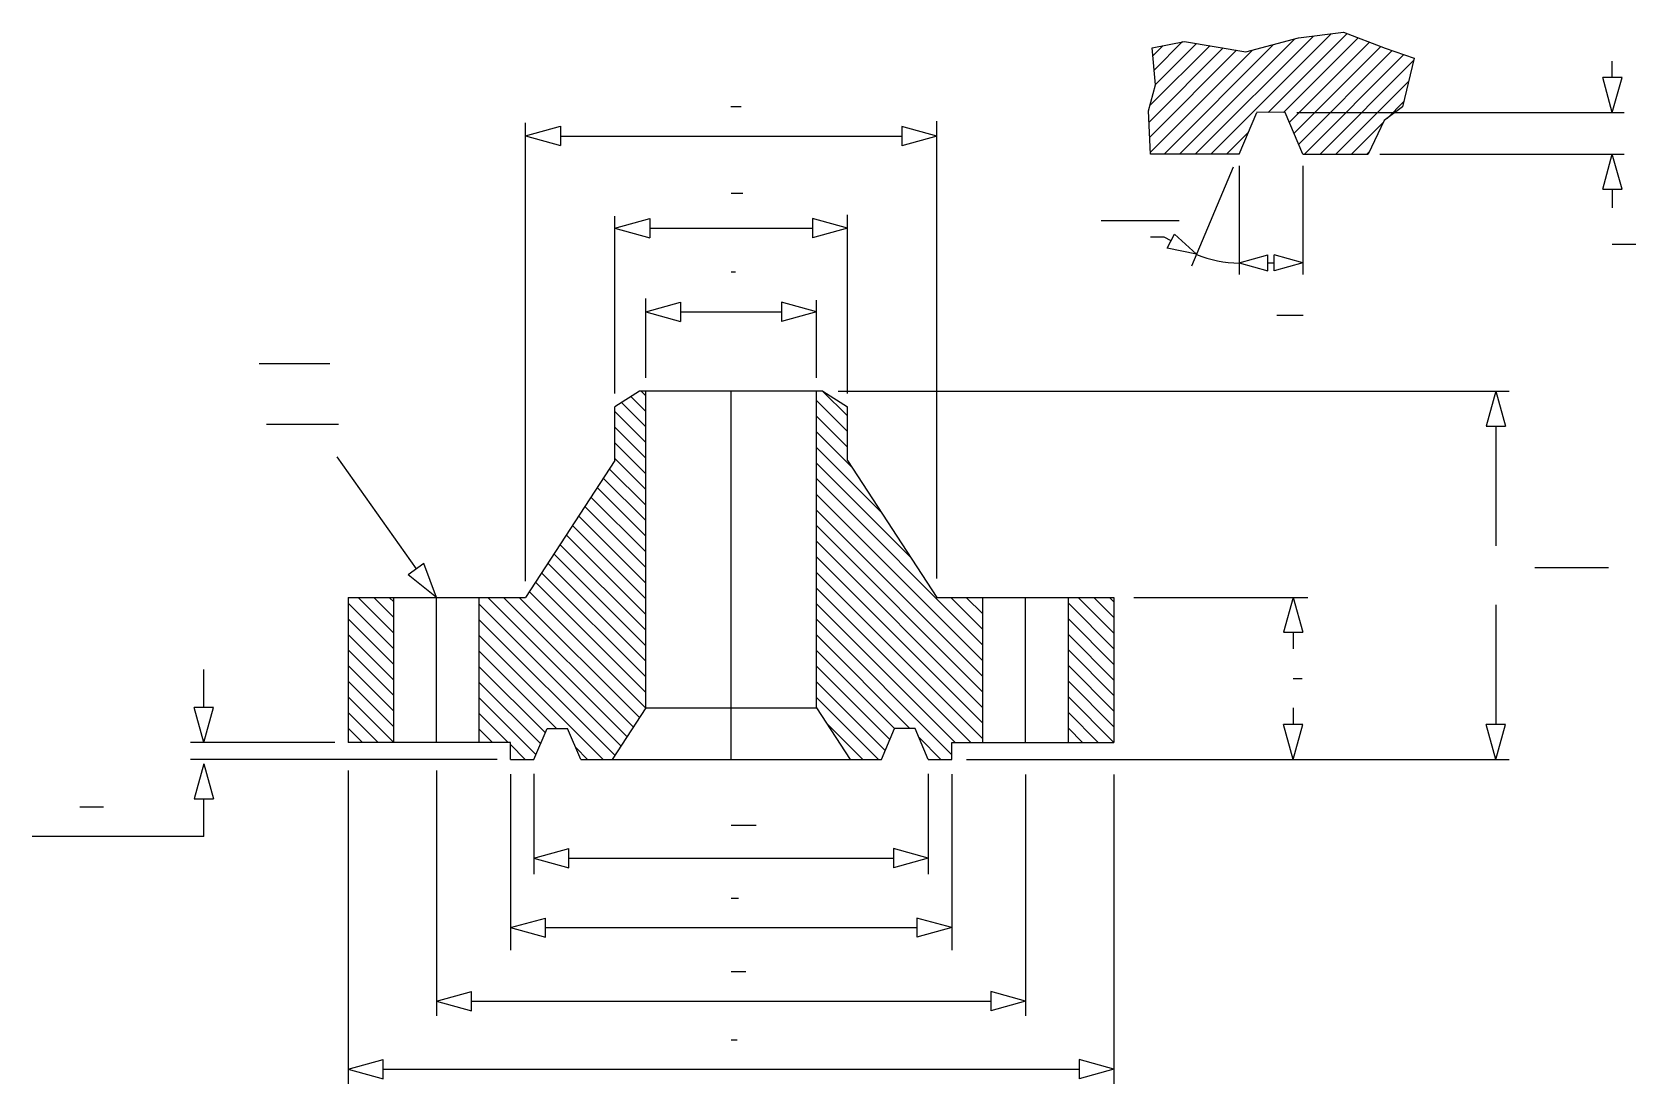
# Model space of a CAD drawing. Extents: x 356 to 1445, y 298 to 1012.
import ezdxf

# ---------------------------------------------------------------- set-up
doc = ezdxf.new("R2010")
doc.units = 0
doc.header["$MEASUREMENT"] = 0
for name, color, linetype in [('-1', 7, 'CONTINUOUS'), ('1', 7, 'CONTINUOUS'), ('4', 7, 'CONTINUOUS')]:
    doc.layers.add(name, color=color, linetype=linetype)

msp = doc.modelspace()

# ---------------------------------------------------------------- linework, layer by layer
at = {"layer": '-1', "color": 2, "linetype": 'Continuous'}
for p, q in [((1081.8, 883.7), (1134.8, 883.7)), ((510.2, 786.6), (558.2, 786.6)), ((515, 745.6), (564, 745.6))]:
    msp.add_line(p, q, dxfattribs=at)
at = {"layer": '-1', "color": 3, "linetype": 'Continuous'}
for p, q in [((616.9, 647.3), (563, 723.4)), ((621.9, 651), (611.3, 643.2)), ((630.6, 627.9), (611.3, 643.2)), ((630.6, 627.9), (621.9, 651))]:
    msp.add_line(p, q, dxfattribs=at)
at = {"layer": '1', "color": 4, "linetype": 'Continuous'}
for p, q in [((1115, 961.8), (1155.8, 1002.5)), ((1117, 995.5), (1124, 1002.6)), ((1117.9, 985.8), (1137.2, 1005.2)), ((1118.8, 976.1), (1146.7, 1004)), ((1124.6, 928.8), (1199, 1003.3)), ((1135.2, 928.8), (1213.4, 1007.1)), ((1145.8, 928.8), (1226, 1009)), ((1156.4, 928.8), (1238.1, 1010.6)), ((1195.3, 957.2), (1248.9, 1010.8)), ((1205.8, 957.1), (1256.5, 1007.8)), ((1209.6, 950.3), (1264.2, 1004.8)), ((1114.4, 950.5), (1164.8, 1000.9)), ((1114.9, 940.4), (1173.9, 999.4)), ((1115.3, 930.2), (1184.6, 999.5)), ((1212.8, 942.8), (1271.8, 1001.9)), ((1216, 935.4), (1279.6, 999.1)), ((1220, 928.8), (1287.5, 996.4)), ((1230.6, 928.8), (1294.1, 992.3)), ((1241.2, 928.8), (1290.8, 978.4)), ((1276, 953), (1287.5, 964.5)), ((1251.8, 928.8), (1273.6, 950.6)), ((1167, 928.8), (1181.9, 943.7)), ((1262.4, 928.8), (1263.9, 930.3)), ((772.6, 754.2), (762.6, 764.2)), ((772.6, 764.8), (769.5, 767.9)), ((909.6, 751.1), (892.7, 767.9)), ((772.6, 733), (751.6, 754)), ((772.6, 743.6), (756.1, 760.1)), ((909.6, 740.5), (888.6, 761.5)), ((772.6, 722.4), (751.6, 743.4)), ((909.6, 729.9), (888.6, 750.9)), ((772.6, 711.8), (751.6, 732.8)), ((912.6, 716.2), (888.6, 740.3)), ((772.6, 701.2), (751.6, 722.2)), ((932.5, 685.7), (888.6, 729.7)), ((952.4, 655.2), (888.6, 719.1)), ((772.6, 680), (743.7, 708.8)), ((772.6, 690.6), (747.9, 715.2)), ((1001.6, 595.5), (888.6, 708.5)), ((772.6, 669.4), (739.6, 702.4)), ((1001.6, 584.8), (888.6, 697.8)), ((772.6, 648.1), (731.2, 689.6)), ((772.6, 658.8), (735.4, 696)), ((1001.6, 574.2), (888.6, 687.2)), ((772.6, 626.9), (722.8, 676.7)), ((772.6, 637.5), (727, 683.2)), ((1001.6, 563.6), (888.6, 676.6)), ((772.6, 616.3), (718.6, 670.3)), ((1001.6, 553), (888.6, 666)), ((772.6, 595.1), (710.2, 657.5)), ((772.6, 605.7), (714.4, 663.9)), ((1001.6, 542.4), (888.6, 655.4)), ((772.6, 573.9), (701.9, 644.6)), ((772.6, 584.5), (706.1, 651.1)), ((1001.6, 531.8), (888.6, 644.8)), ((772.6, 552.7), (693.5, 631.8)), ((772.6, 563.3), (697.7, 638.2)), ((993.4, 529.4), (888.6, 634.2)), ((601.6, 593), (570.6, 624)), ((601.6, 603.6), (577.3, 627.9)), ((601.6, 614.2), (587.9, 627.9)), ((601.6, 624.8), (598.5, 627.9)), ((755.8, 527.1), (659.6, 623.3)), ((759.9, 533.5), (665.5, 627.9)), ((764.1, 539.9), (676.1, 627.9)), ((768.3, 546.4), (686.7, 627.9)), ((982.8, 529.4), (888.6, 623.6)), ((1001.6, 606.1), (979.7, 627.9)), ((1001.6, 616.7), (990.3, 627.9)), ((1090.6, 593), (1059.6, 624)), ((1090.6, 603.6), (1066.3, 627.9)), ((1090.6, 614.2), (1076.9, 627.9)), ((1090.6, 624.8), (1087.5, 627.9)), ((601.6, 582.4), (570.6, 613.4)), ((751.6, 520.7), (659.6, 612.7)), ((980.5, 521.1), (888.6, 613)), ((1090.6, 582.4), (1059.6, 613.4)), ((601.6, 571.8), (570.6, 602.8)), ((743.7, 517.9), (659.6, 602)), ((952, 538.9), (888.6, 602.4)), ((1090.6, 571.8), (1059.6, 602.8)), ((601.6, 561.2), (570.6, 592.2)), ((712.1, 538.9), (659.6, 591.4)), ((941.6, 538.8), (888.6, 591.8)), ((1090.6, 561.2), (1059.6, 592.2)), ((601.6, 550.6), (570.6, 581.6)), ((704.4, 536.1), (659.6, 580.8)), ((938.4, 531.4), (888.6, 581.2)), ((1090.6, 550.6), (1059.6, 581.6)), ((601.6, 540), (570.6, 571)), ((701.2, 528.6), (659.6, 570.2)), ((935.2, 523.9), (888.6, 570.6)), ((1090.6, 540), (1059.6, 571)), ((601.6, 529.4), (570.6, 560.4)), ((698.1, 521.2), (659.6, 559.6)), ((930.6, 517.9), (888.6, 560)), ((1090.6, 529.4), (1059.6, 560.4)), ((590.9, 529.4), (570.6, 549.8)), ((679.2, 529.4), (659.6, 549)), ((1079.9, 529.4), (1059.6, 549.8)), ((580.3, 529.4), (570.6, 539.1)), ((668.6, 529.4), (659.6, 538.4)), ((920, 517.9), (895.3, 542.6)), ((1069.3, 529.4), (1059.6, 539.1)), ((690.7, 517.9), (680.7, 527.9)), ((733.1, 517.9), (725.1, 525.9)), ((973, 517.9), (958.2, 532.8))]:
    msp.add_line(p, q, dxfattribs=at)
at = {"layer": '4', "color": 7, "linetype": 'Continuous'}
for p, q in [((1116.5, 1001.1), (1138.5, 1005.4)), ((1138.5, 1005.4), (1180.1, 998.3)), ((1180.1, 998.3), (1215.9, 1007.8)), ((1215.9, 1007.8), (1246.5, 1011.7)), ((1246.5, 1011.7), (1274.8, 1000.7)), ((1118.8, 975.9), (1116.5, 1001.1)), ((1274.8, 1000.7), (1294.5, 994)), ((1294.5, 994), (1286.6, 961)), ((1114.1, 958.2), (1118.8, 975.9)), ((1286.6, 961), (1274.1, 951.6)), ((1115.4, 928.8), (1114.1, 958.2)), ((1175.5, 928.8), (1187.6, 957.1)), ((1206.8, 957.1), (1187.7, 957.3)), ((1218.8, 928.8), (1206.8, 957.1)), ((1274.1, 951.6), (1263.2, 928.8)), ((1175.6, 928.8), (1115.4, 928.8)), ((1218.8, 928.8), (1263.2, 928.8)), ((768.4, 767.9), (751.6, 757.3)), ((892.8, 767.9), (768.4, 767.9)), ((772.6, 552.9), (772.6, 767.9)), ((888.6, 552.9), (888.6, 767.9)), ((892.8, 767.9), (909.6, 757.3)), ((751.6, 720.9), (751.6, 757.3)), ((909.6, 720.9), (909.6, 757.3)), ((751.6, 720.9), (691, 627.9)), ((909.6, 720.9), (970.2, 627.9)), ((570.6, 627.9), (570.6, 529.4)), ((570.6, 627.9), (691, 627.9)), ((601.6, 529.4), (601.6, 627.9)), ((659.6, 529.4), (659.6, 627.9)), ((970.2, 627.9), (1090.6, 627.9)), ((1001.6, 529.4), (1001.6, 627.9)), ((1059.6, 529.4), (1059.6, 627.9)), ((1090.6, 627.9), (1090.6, 529.4)), ((772.6, 552.9), (749.8, 517.9)), ((772.6, 552.9), (888.6, 552.9)), ((888.6, 552.9), (911.4, 517.9)), ((696.7, 517.9), (705.6, 538.9)), ((705.6, 538.9), (719.6, 538.9)), ((728.5, 517.9), (719.6, 538.9)), ((932.7, 517.9), (941.6, 538.9)), ((955.6, 538.9), (941.6, 538.9)), ((964.5, 517.9), (955.6, 538.9)), ((680.7, 529.4), (570.6, 529.4)), ((680.7, 517.9), (680.7, 529.4)), ((980.5, 529.4), (1090.6, 529.4)), ((980.5, 517.9), (980.5, 529.4)), ((680.7, 517.9), (696.7, 517.9)), ((728.5, 517.9), (932.7, 517.9)), ((964.5, 517.9), (980.5, 517.9))]:
    msp.add_line(p, q, dxfattribs=at)
at = {"layer": '4', "color": 3, "linetype": 'Continuous'}
for p, q in [((1429, 980.8), (1429, 991.9)), ((1429, 957.1), (1422.5, 980.8)), ((1435.6, 980.8), (1422.5, 980.8)), ((1429, 957.1), (1435.6, 980.8)), ((691, 638.8), (691, 950)), ((691, 941.2), (714.7, 947.8)), ((714.7, 947.8), (714.7, 934.6)), ((714.7, 947.8), (714.7, 934.6)), ((970.2, 941.1), (946.5, 947.6)), ((946.5, 947.6), (946.5, 934.5)), ((970.2, 640.6), (970.2, 951.2)), ((1214.8, 957.1), (1437, 957.1)), ((691, 941.2), (714.7, 934.6)), ((714.7, 941.1), (946.5, 941.1)), ((970.2, 941.1), (946.5, 934.5)), ((1271.2, 928.8), (1437, 928.8)), ((1422.5, 905.1), (1429, 928.8)), ((1435.6, 905.1), (1429, 928.8)), ((1143.4, 853.1), (1171.8, 920.1)), ((1175.6, 920.8), (1175.6, 847.2)), ((1218.8, 920.8), (1218.8, 847.2)), ((1422.5, 905.1), (1435.6, 905.1)), ((1429, 905.1), (1429, 892.4)), ((751.6, 766.3), (751.6, 886.6)), ((751.6, 878.6), (775.3, 885.1)), ((775.3, 885.1), (775.3, 872)), ((775.3, 885.1), (775.3, 872)), ((909.6, 878.6), (885.9, 885.1)), ((885.9, 885.1), (885.9, 872)), ((909.6, 766.3), (909.6, 887.7)), ((751.6, 878.6), (775.3, 872)), ((775.3, 878.6), (885.9, 878.6)), ((909.6, 878.6), (885.9, 872)), ((1124.6, 872.5), (1115.3, 872.5)), ((1129.4, 870), (1124.6, 872.5)), ((1126.8, 864.9), (1131.7, 874.5)), ((1146.7, 860.9), (1131.7, 874.5)), ((1146.7, 860.9), (1126.8, 864.9)), ((1175.6, 855), (1195, 860.4)), ((1175.6, 855), (1195, 849.6)), ((1195, 849.6), (1195, 860.4)), ((1195, 855), (1199.3, 855)), ((1199.3, 849.6), (1199.3, 860.4)), ((1218.8, 855), (1199.3, 860.4)), ((1218.8, 855), (1199.3, 849.6)), ((772.6, 776.9), (772.6, 830.9)), ((772.6, 821.7), (796.3, 828.3)), ((796.3, 828.3), (796.3, 815.2)), ((796.3, 828.3), (796.3, 815.2)), ((888.6, 821.7), (864.9, 828.3)), ((864.9, 828.3), (864.9, 815.2)), ((888.6, 776.9), (888.6, 829.7)), ((772.6, 821.7), (796.3, 815.2)), ((796.3, 821.7), (864.9, 821.7)), ((888.6, 821.7), (864.9, 815.2)), ((903.2, 767.9), (1358.9, 767.9)), ((1349.9, 767.9), (1343.3, 744.2)), ((1349.9, 767.9), (1356.4, 744.2)), ((1343.3, 744.2), (1356.4, 744.2)), ((1349.9, 744.2), (1349.9, 662.9)), ((1104, 627.9), (1222.3, 627.9)), ((1212.3, 627.9), (1205.8, 604.2)), ((1212.3, 627.9), (1218.9, 604.2)), ((1349.9, 622.9), (1349.9, 541.7)), ((1205.8, 604.2), (1218.9, 604.2)), ((1212.3, 604.2), (1212.3, 592.9)), ((472.5, 553.2), (472.5, 578.9)), ((472.5, 529.4), (466, 553.2)), ((479.1, 553.2), (466, 553.2)), ((472.5, 529.4), (479.1, 553.2)), ((1212.3, 552.9), (1212.3, 541.7)), ((1212.3, 517.9), (1205.8, 541.7)), ((1218.9, 541.7), (1205.8, 541.7)), ((1212.3, 517.9), (1218.9, 541.7)), ((1349.9, 517.9), (1343.3, 541.7)), ((1356.4, 541.7), (1343.3, 541.7)), ((1349.9, 517.9), (1356.4, 541.7)), ((561.6, 529.4), (463.5, 529.4)), ((671.7, 517.9), (463.5, 517.9)), ((472.5, 514.9), (466, 491.2)), ((472.5, 514.9), (479.1, 491.2)), ((990.5, 517.9), (1358.9, 517.9)), ((570.6, 510.4), (570.6, 297.6)), ((630.6, 510.4), (630.6, 343.8)), ((680.7, 507.9), (680.7, 388.3)), ((696.7, 508.2), (696.7, 439.9)), ((964.5, 508.2), (964.5, 439.9)), ((980.5, 507.9), (980.5, 388.3)), ((1030.6, 507.7), (1030.6, 343.8)), ((1090.6, 507.7), (1090.6, 297.6)), ((466, 491.2), (479.1, 491.2)), ((472.5, 465.5), (472.5, 491.2)), ((472.5, 465.5), (355.9, 465.5)), ((696.7, 450.9), (720.4, 457.4)), ((696.7, 450.9), (720.4, 444.3)), ((720.4, 444.3), (720.4, 457.4)), ((720.4, 450.9), (940.8, 450.9)), ((964.5, 450.9), (940.8, 457.4)), ((940.8, 457.4), (940.8, 444.3)), ((964.5, 450.9), (940.8, 444.3)), ((680.7, 403.7), (704.5, 410.2)), ((680.7, 403.7), (704.5, 397.1)), ((704.5, 397.1), (704.5, 410.2)), ((704.5, 403.7), (956.7, 403.7)), ((980.5, 403.7), (956.7, 410.2)), ((956.7, 410.2), (956.7, 397.1)), ((980.5, 403.7), (956.7, 397.1)), ((630.6, 353.8), (654.3, 360.4)), ((654.3, 347.3), (654.3, 360.4)), ((1030.6, 353.8), (1006.9, 360.4)), ((1006.9, 360.4), (1006.9, 347.3)), ((630.6, 353.8), (654.3, 347.3)), ((654.3, 353.8), (1006.9, 353.8)), ((1030.6, 353.8), (1006.9, 347.3)), ((570.6, 307.6), (594.3, 314.1)), ((570.6, 307.6), (594.3, 301)), ((594.3, 301), (594.3, 314.1)), ((594.3, 307.6), (1066.9, 307.6)), ((1090.6, 307.6), (1066.9, 314.1)), ((1066.9, 314.1), (1066.9, 301)), ((1090.6, 307.6), (1066.9, 301))]:
    msp.add_line(p, q, dxfattribs=at)
at = {"layer": '4', "color": 5, "linetype": 'Continuous'}
for p, q in [((830.4, 961.2), (837.4, 961.2)), ((830.6, 902.3), (838.6, 902.3)), ((1429, 867.6), (1445, 867.6)), ((830.6, 848.9), (833.6, 848.9)), ((1201.1, 819.4), (1219.1, 819.4)), ((1212.3, 572.9), (1218.3, 572.9)), ((388.4, 485.6), (404.4, 485.6)), ((830.6, 473.3), (847.6, 473.3)), ((830.6, 423.7), (835.6, 423.7)), ((830.6, 373.8), (840.6, 373.8)), ((830.6, 327.6), (834.6, 327.6))]:
    msp.add_line(p, q, dxfattribs=at)
at = {"layer": '4', "color": 4, "linetype": 'Continuous'}
for p, q in [((830.6, 517.9), (830.6, 767.9)), ((630.6, 529.4), (630.6, 627.9)), ((1030.6, 529.4), (1030.6, 627.9))]:
    msp.add_line(p, q, dxfattribs=at)
at = {"layer": '4', "color": 2, "linetype": 'Continuous'}
msp.add_line((1376.3, 648.2), (1426.3, 648.2), dxfattribs=at)
at = {"layer": '4', "color": 3, "linetype": 'Continuous'}
msp.add_arc((1175.6, 928.8), 73.9, 246.9713, 270, dxfattribs=at)

doc.saveas('drawing.dxf')
